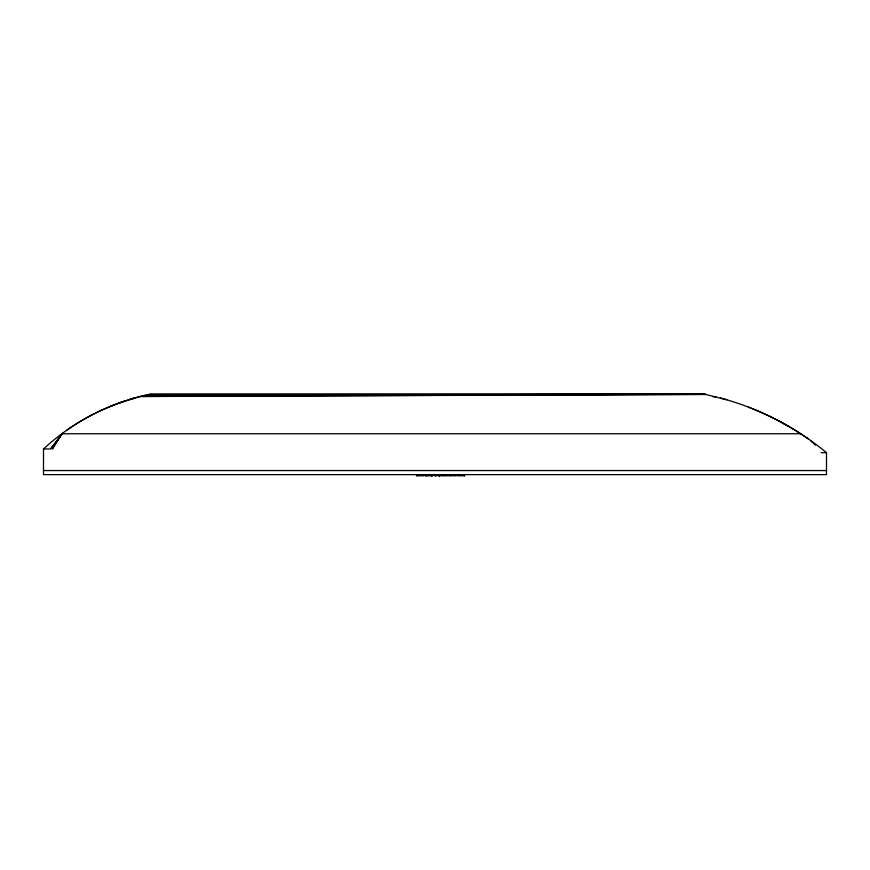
<?xml version="1.0" encoding="UTF-8"?>
<svg xmlns="http://www.w3.org/2000/svg" width="870" height="870" viewBox="0 0 870 870"><rect width="100%" height="100%" fill="white"/><g stroke="black" fill="none" stroke-linecap="round" stroke-linejoin="round"><path stroke-width="1.3" d="M60.019 437.208L50.569 448.974L61.944 433.76L800.607 433.76M61.618 435.022L63.216 432.825M720.501 398.047C759.216 408.389 795.561 427.192 826.5 452.65L826.5 474.639L43.5 474.639L43.5 448.974C73.178 421.504 110.436 402.418 150.021 394.219L704.787 394.219L726.787 399.765M113.85 404.985L102.171 409.9A224.123 224.123 0 0 0 67.142 429.954M110.109 406.475L124.247 401.222M119.114 402.995L140.19 396.481L705.352 394.349M129.902 399.373L134.578 398.047L130.467 399.178M140.19 396.481L705.918 394.48M144.855 395.404L697.827 394.23M149.455 394.349L704.787 394.219L693.02 394.24M713.128 396.763L715.847 396.763M43.5 448.974L49.699 448.974M821.106 452.65L826.5 452.65M43.5 470.55L826.5 470.55M423.701 475.781L416.523 475.781L416.523 474.639M456.119 475.781L448.931 475.781L448.931 474.639M464.787 475.781L457.392 475.781L457.392 474.639M779.259 421.167L789.188 426.702M810.579 440.535L815.429 445.19M464.362 474.639L464.362 475.781M449.268 474.639L449.268 475.781M447.104 474.639L447.104 475.781L445.549 475.781L445.549 474.639M446.767 474.639L446.767 475.781M444.211 474.639L444.211 475.781L438.078 475.781L438.078 474.639M444.168 474.639L444.168 475.781M439.6 474.639L439.6 475.781M439.306 474.639L439.306 475.781M438.415 474.639L438.415 475.781M436.294 474.639L436.294 475.781L434.739 475.781L434.739 474.639M435.957 474.639L435.957 475.781M435.065 474.639L435.065 475.781M432.814 474.639L432.814 475.781L425.202 475.781L425.202 474.639M432.477 474.639L432.477 475.781M431.389 474.639L431.389 475.781M431.248 474.639L431.248 475.781M426.572 474.639L426.572 475.781M425.539 474.639L425.539 475.781M416.85 474.639L416.85 475.781M748.276 407.051A283.598 283.598 0 0 1 808.35 438.926M56.822 441.59L52.352 448.974L61.944 433.76L56.822 441.59"/></g></svg>
